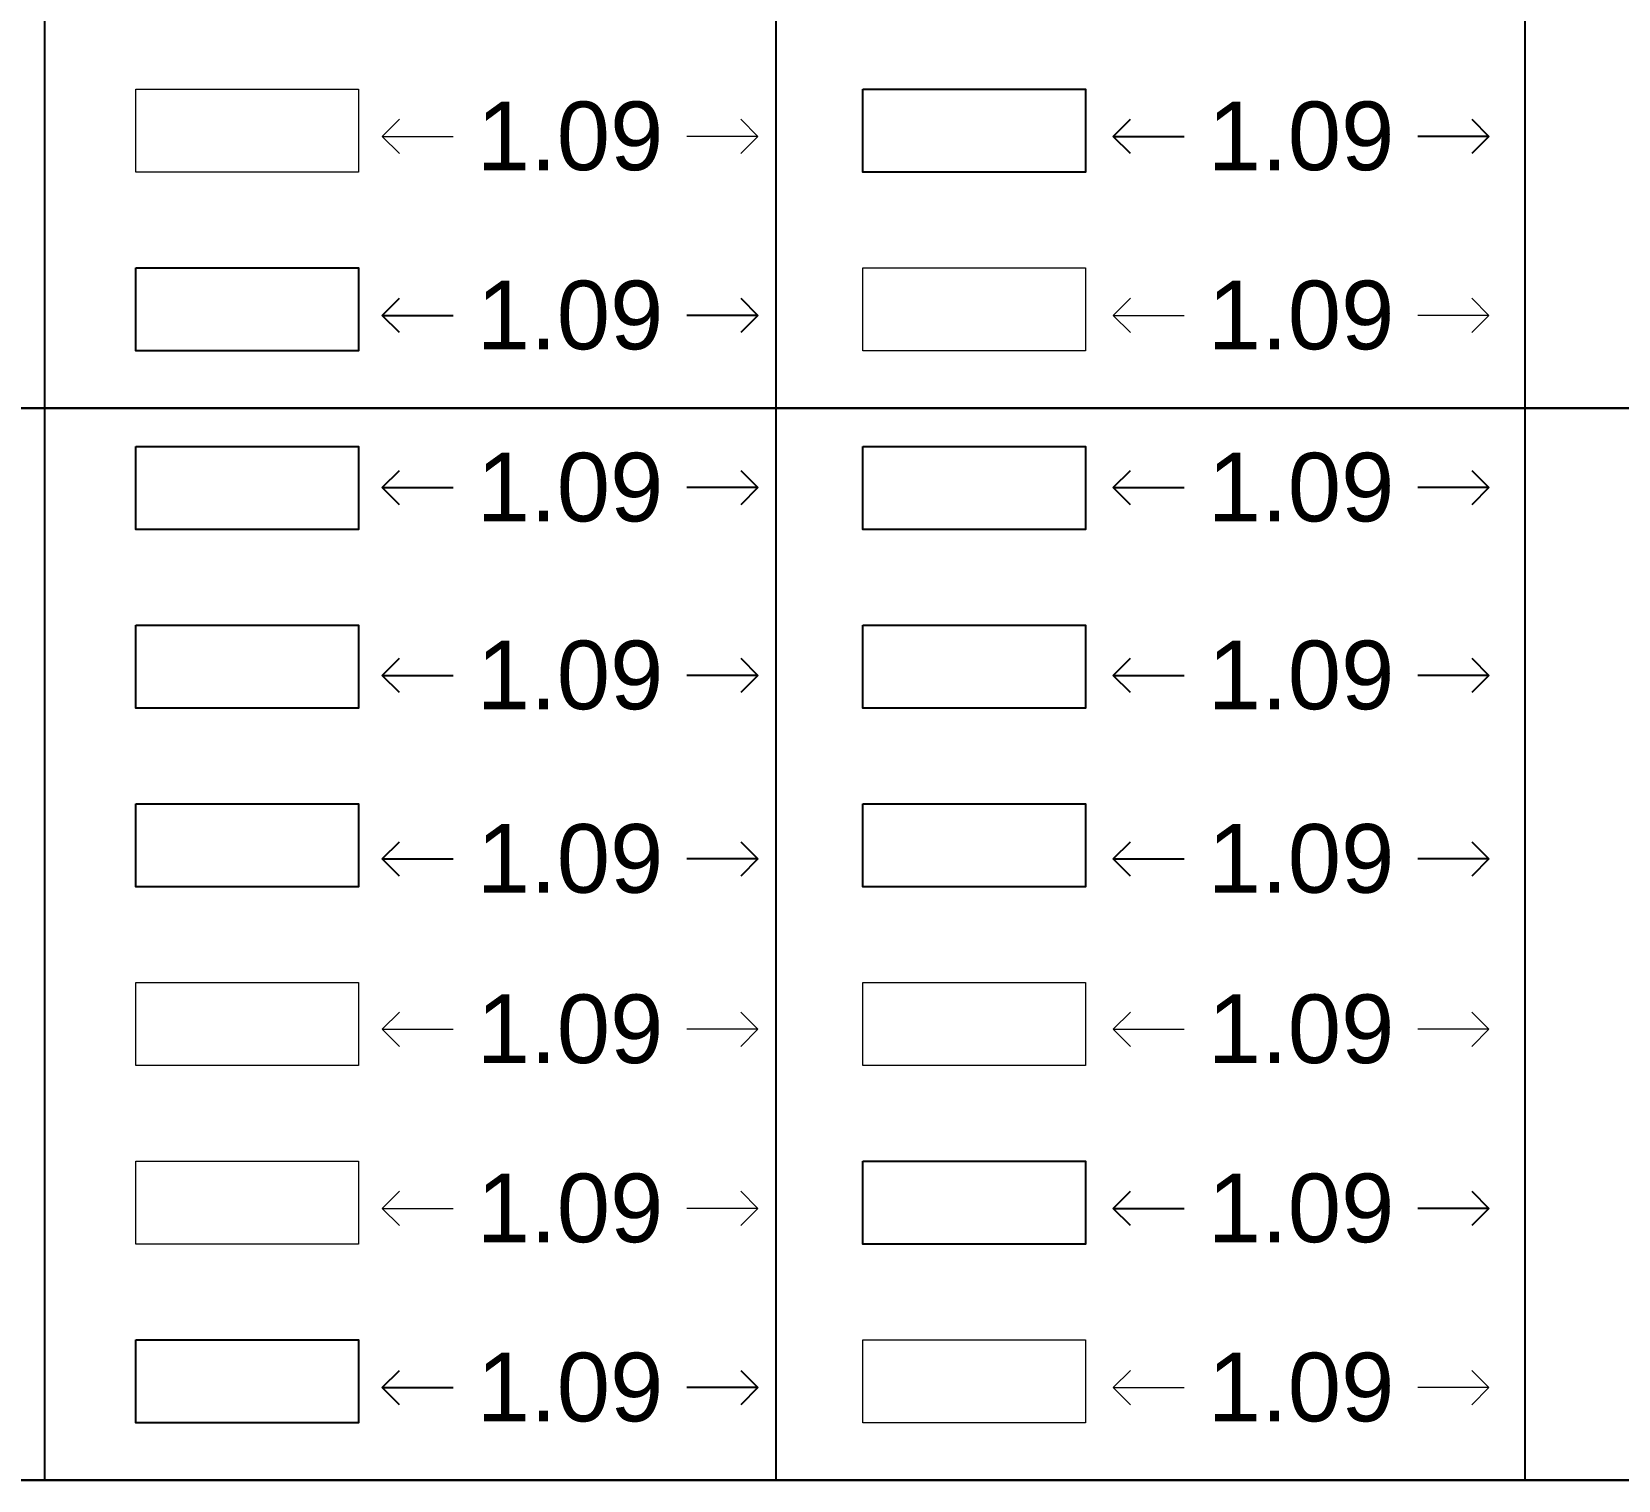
# Model space of a CAD drawing. Header units: millimetres. Extents: x -9481 to -9285, y 28728 to 28829.
# Drawn here: x -9451.477 to -9446.854, y 28757.198 to 28761.419 of the extents above; entities that cross this region are included whole.
import ezdxf

# ---------------------------------------------------------------- set-up
doc = ezdxf.new("R2010")
doc.units = ezdxf.units.MM
doc.header["$PDMODE"] = 34
doc.header["$PDSIZE"] = -15
for name, color, linetype, lineweight in [('BLK_1_FLR_3_REGULAR_ROOM', 7, 'Continuous', 0), ('BLK_1_FLR_3_REGULAR_ROOM_5', 7, 'Continuous', 0), ('BLK_1_FLR_4_REGULAR_ROOM_4', 7, 'Continuous', 0), ('BLK_1_FLR_4_REGULAR_ROOM_6', 7, 'Continuous', 0), ('PLAN', 7, 'Continuous', 40)]:
    doc.layers.add(name, color=color, linetype=linetype, lineweight=lineweight)
doc.layers.add('BLK_1_FLR_3_REGULAR_ROOM_1', color=7, linetype='Continuous')
for name, color, linetype, plot in [('BLK_1_FLR_3_REGULAR_ROOM_2', 7, 'Continuous', False), ('BLK_1_FLR_3_REGULAR_ROOM_3', 7, 'Continuous', False), ('BLK_1_FLR_3_REGULAR_ROOM_6', 7, 'Continuous', False), ('BLK_1_FLR_4_REGULAR_ROOM_1', 7, 'Continuous', False), ('BLK_1_FLR_4_REGULAR_ROOM_2', 7, 'Continuous', False), ('BLK_1_FLR_4_REGULAR_ROOM_3', 7, 'Continuous', False), ('BLK_1_FLR_4_REGULAR_ROOM_5', 7, 'Continuous', False)]:
    doc.layers.add(name, color=color, linetype=linetype, plot=plot)
doc.styles.add('Arial', font='arial.ttf', dxfattribs={"height": 0.2})
doc.styles.add('style2', font='arial.ttf', dxfattribs={"height": 0.3})
doc.dimstyles.new('INT DIM', dxfattribs={"dimtxt": 0.3, "dimasz": 0.1, "dimexe": 0.18, "dimexo": 0.0625, "dimgap": 0.09, "dimtad": 0, "dimzin": 0, "dimdsep": 46, "dimtxsty": 'style2', "dimblk": 'OPEN90', "dimcen": 0.09, "dimse1": 1, "dimse2": 1, "dimclrd": 250, "dimclrt": 256, "dimadec": 0, "dimazin": 0, "dimtfac": 1, "dimtofl": 0, "dimtmove": 0, "dimatfit": 3, "dimfxl": 0.18, "dimtolj": 1, "dimtzin": 0, "dimlwd": -1, "dimarcsym": 0})

# ---------------------------------------------------------------- blocks, each defined once
blk = doc.blocks.new('_Open90')
at = {"layer": 'PLAN', "color": 0, "lineweight": -2}
for p, q in [((-0.5, 0.5), (0, 0)), ((0, 0), (-1, 0)), ((0, 0), (-0.5, -0.5))]:
    blk.add_line(p, q, dxfattribs=at)
blk = doc.blocks.new('*D70')
at = {"layer": 'BLK_1_FLR_3_REGULAR_ROOM_5', "color": 250, "transparency": 16777216}
for p, q in [((-9450.3558, 28761.1145), (-9450.2489, 28761.1145)), ((-9449.4608, 28761.1145), (-9449.5678, 28761.1145))]:
    blk.add_line(p, q, dxfattribs=at)
at = {"layer": 'Defpoints', "color": 0, "transparency": 16777216}
for p in [(-9450.4558, 28761.2346), (-9449.3608, 28761.2346), (-9449.3608, 28761.1145)]:
    blk.add_point(p, dxfattribs=at)
at = {"layer": 'BLK_1_FLR_3_REGULAR_ROOM_5', "color": 250, "transparency": 16777216, "xscale": 0.1, "yscale": 0.1, "zscale": 0.1, "rotation": 180}
blk.add_blockref('_Open90', (-9450.4558, 28761.1145), dxfattribs=at)
at = {"layer": 'BLK_1_FLR_3_REGULAR_ROOM_5', "color": 250, "transparency": 16777216, "xscale": 0.1, "yscale": 0.1, "zscale": 0.1}
blk.add_blockref('_Open90', (-9449.3608, 28761.1145), dxfattribs=at)
at = {"layer": 'BLK_1_FLR_3_REGULAR_ROOM_5', "transparency": 16777216, "insert": (-9449.9083, 28761.1145), "char_height": 0.2, "attachment_point": 5, "style": 'Arial', "bg_fill": 3, "box_fill_scale": 1.1, "bg_fill_color": 256, "bg_fill_true_color": 13158600, "bg_fill_transparency": 0}
blk.add_mtext('\\A1;1.09', dxfattribs=at)
blk = doc.blocks.new('*D71')
at = {"layer": 'BLK_1_FLR_4_REGULAR_ROOM_5', "color": 250, "transparency": 16777216}
for p, q in [((-9448.2254, 28761.1145), (-9448.1184, 28761.1145)), ((-9447.3304, 28761.1145), (-9447.4373, 28761.1145))]:
    blk.add_line(p, q, dxfattribs=at)
at = {"layer": 'Defpoints', "color": 0, "transparency": 16777216}
for p in [(-9448.3254, 28761.2346), (-9447.2304, 28761.2346), (-9447.2304, 28761.1145)]:
    blk.add_point(p, dxfattribs=at)
at = {"layer": 'BLK_1_FLR_4_REGULAR_ROOM_5', "color": 250, "transparency": 16777216, "xscale": 0.1, "yscale": 0.1, "zscale": 0.1, "rotation": 180}
blk.add_blockref('_Open90', (-9448.3254, 28761.1145), dxfattribs=at)
at = {"layer": 'BLK_1_FLR_4_REGULAR_ROOM_5', "color": 250, "transparency": 16777216, "xscale": 0.1, "yscale": 0.1, "zscale": 0.1}
blk.add_blockref('_Open90', (-9447.2304, 28761.1145), dxfattribs=at)
at = {"layer": 'BLK_1_FLR_4_REGULAR_ROOM_5', "transparency": 16777216, "insert": (-9447.7779, 28761.1145), "char_height": 0.2, "attachment_point": 5, "style": 'Arial', "bg_fill": 3, "box_fill_scale": 1.1, "bg_fill_color": 256, "bg_fill_true_color": 13158600, "bg_fill_transparency": 0}
blk.add_mtext('\\A1;1.09', dxfattribs=at)
blk = doc.blocks.new('*D75')
at = {"layer": 'BLK_1_FLR_3_REGULAR_ROOM_6', "color": 250, "transparency": 16777216}
for p, q in [((-9450.3558, 28760.5926), (-9450.2489, 28760.5926)), ((-9449.4608, 28760.5926), (-9449.5678, 28760.5926))]:
    blk.add_line(p, q, dxfattribs=at)
at = {"layer": 'Defpoints', "color": 0, "transparency": 16777216}
for p in [(-9450.4558, 28760.7127), (-9449.3608, 28760.7127), (-9449.3608, 28760.5926)]:
    blk.add_point(p, dxfattribs=at)
at = {"layer": 'BLK_1_FLR_3_REGULAR_ROOM_6', "color": 250, "transparency": 16777216, "xscale": 0.1, "yscale": 0.1, "zscale": 0.1, "rotation": 180}
blk.add_blockref('_Open90', (-9450.4558, 28760.5926), dxfattribs=at)
at = {"layer": 'BLK_1_FLR_3_REGULAR_ROOM_6', "color": 250, "transparency": 16777216, "xscale": 0.1, "yscale": 0.1, "zscale": 0.1}
blk.add_blockref('_Open90', (-9449.3608, 28760.5926), dxfattribs=at)
at = {"layer": 'BLK_1_FLR_3_REGULAR_ROOM_6', "transparency": 16777216, "insert": (-9449.9083, 28760.5926), "char_height": 0.2, "attachment_point": 5, "style": 'Arial', "bg_fill": 3, "box_fill_scale": 1.1, "bg_fill_color": 256, "bg_fill_true_color": 13158600, "bg_fill_transparency": 0}
blk.add_mtext('\\A1;1.09', dxfattribs=at)
blk = doc.blocks.new('*D76')
at = {"layer": 'BLK_1_FLR_4_REGULAR_ROOM_6', "color": 250, "transparency": 16777216}
for p, q in [((-9448.2254, 28760.5926), (-9448.1184, 28760.5926)), ((-9447.3304, 28760.5926), (-9447.4373, 28760.5926))]:
    blk.add_line(p, q, dxfattribs=at)
at = {"layer": 'Defpoints', "color": 0, "transparency": 16777216}
for p in [(-9448.3254, 28760.7127), (-9447.2304, 28760.7127), (-9447.2304, 28760.5926)]:
    blk.add_point(p, dxfattribs=at)
at = {"layer": 'BLK_1_FLR_4_REGULAR_ROOM_6', "color": 250, "transparency": 16777216, "xscale": 0.1, "yscale": 0.1, "zscale": 0.1, "rotation": 180}
blk.add_blockref('_Open90', (-9448.3254, 28760.5926), dxfattribs=at)
at = {"layer": 'BLK_1_FLR_4_REGULAR_ROOM_6', "color": 250, "transparency": 16777216, "xscale": 0.1, "yscale": 0.1, "zscale": 0.1}
blk.add_blockref('_Open90', (-9447.2304, 28760.5926), dxfattribs=at)
at = {"layer": 'BLK_1_FLR_4_REGULAR_ROOM_6', "transparency": 16777216, "insert": (-9447.7779, 28760.5926), "char_height": 0.2, "attachment_point": 5, "style": 'Arial', "bg_fill": 3, "box_fill_scale": 1.1, "bg_fill_color": 256, "bg_fill_true_color": 13158600, "bg_fill_transparency": 0}
blk.add_mtext('\\A1;1.09', dxfattribs=at)
blk = doc.blocks.new('*D80')
at = {"layer": 'BLK_1_FLR_3_REGULAR_ROOM_1', "color": 250, "transparency": 16777216}
for p, q in [((-9450.3558, 28760.0911), (-9450.2489, 28760.0911)), ((-9449.4608, 28760.0911), (-9449.5678, 28760.0911))]:
    blk.add_line(p, q, dxfattribs=at)
at = {"layer": 'Defpoints', "color": 0, "transparency": 16777216}
for p in [(-9450.4558, 28760.2112), (-9449.3608, 28760.2112), (-9449.3608, 28760.0911)]:
    blk.add_point(p, dxfattribs=at)
at = {"layer": 'BLK_1_FLR_3_REGULAR_ROOM_1', "color": 250, "transparency": 16777216, "xscale": 0.1, "yscale": 0.1, "zscale": 0.1, "rotation": 180}
blk.add_blockref('_Open90', (-9450.4558, 28760.0911), dxfattribs=at)
at = {"layer": 'BLK_1_FLR_3_REGULAR_ROOM_1', "color": 250, "transparency": 16777216, "xscale": 0.1, "yscale": 0.1, "zscale": 0.1}
blk.add_blockref('_Open90', (-9449.3608, 28760.0911), dxfattribs=at)
at = {"layer": 'BLK_1_FLR_3_REGULAR_ROOM_1', "transparency": 16777216, "insert": (-9449.9083, 28760.0911), "char_height": 0.2, "attachment_point": 5, "style": 'Arial', "bg_fill": 3, "box_fill_scale": 1.1, "bg_fill_color": 256, "bg_fill_true_color": 13158600, "bg_fill_transparency": 0}
blk.add_mtext('\\A1;1.09', dxfattribs=at)
blk = doc.blocks.new('*D81')
at = {"layer": 'BLK_1_FLR_4_REGULAR_ROOM_1', "color": 250, "transparency": 16777216}
for p, q in [((-9448.2254, 28760.0911), (-9448.1184, 28760.0911)), ((-9447.3304, 28760.0911), (-9447.4373, 28760.0911))]:
    blk.add_line(p, q, dxfattribs=at)
at = {"layer": 'Defpoints', "color": 0, "transparency": 16777216}
for p in [(-9448.3254, 28760.2112), (-9447.2304, 28760.2112), (-9447.2304, 28760.0911)]:
    blk.add_point(p, dxfattribs=at)
at = {"layer": 'BLK_1_FLR_4_REGULAR_ROOM_1', "color": 250, "transparency": 16777216, "xscale": 0.1, "yscale": 0.1, "zscale": 0.1, "rotation": 180}
blk.add_blockref('_Open90', (-9448.3254, 28760.0911), dxfattribs=at)
at = {"layer": 'BLK_1_FLR_4_REGULAR_ROOM_1', "color": 250, "transparency": 16777216, "xscale": 0.1, "yscale": 0.1, "zscale": 0.1}
blk.add_blockref('_Open90', (-9447.2304, 28760.0911), dxfattribs=at)
at = {"layer": 'BLK_1_FLR_4_REGULAR_ROOM_1', "transparency": 16777216, "insert": (-9447.7779, 28760.0911), "char_height": 0.2, "attachment_point": 5, "style": 'Arial', "bg_fill": 3, "box_fill_scale": 1.1, "bg_fill_color": 256, "bg_fill_true_color": 13158600, "bg_fill_transparency": 0}
blk.add_mtext('\\A1;1.09', dxfattribs=at)
blk = doc.blocks.new('*D85')
at = {"layer": 'BLK_1_FLR_3_REGULAR_ROOM_2', "color": 250, "transparency": 16777216}
for p, q in [((-9450.3558, 28759.5437), (-9450.2489, 28759.5437)), ((-9449.4608, 28759.5437), (-9449.5678, 28759.5437))]:
    blk.add_line(p, q, dxfattribs=at)
at = {"layer": 'Defpoints', "color": 0, "transparency": 16777216}
for p in [(-9450.4558, 28759.6638), (-9449.3608, 28759.6638), (-9449.3608, 28759.5437)]:
    blk.add_point(p, dxfattribs=at)
at = {"layer": 'BLK_1_FLR_3_REGULAR_ROOM_2', "color": 250, "transparency": 16777216, "xscale": 0.1, "yscale": 0.1, "zscale": 0.1, "rotation": 180}
blk.add_blockref('_Open90', (-9450.4558, 28759.5437), dxfattribs=at)
at = {"layer": 'BLK_1_FLR_3_REGULAR_ROOM_2', "color": 250, "transparency": 16777216, "xscale": 0.1, "yscale": 0.1, "zscale": 0.1}
blk.add_blockref('_Open90', (-9449.3608, 28759.5437), dxfattribs=at)
at = {"layer": 'BLK_1_FLR_3_REGULAR_ROOM_2', "transparency": 16777216, "insert": (-9449.9083, 28759.5437), "char_height": 0.2, "attachment_point": 5, "style": 'Arial', "bg_fill": 3, "box_fill_scale": 1.1, "bg_fill_color": 256, "bg_fill_true_color": 13158600, "bg_fill_transparency": 0}
blk.add_mtext('\\A1;1.09', dxfattribs=at)
blk = doc.blocks.new('*D86')
at = {"layer": 'BLK_1_FLR_4_REGULAR_ROOM_2', "color": 250, "transparency": 16777216}
for p, q in [((-9448.2254, 28759.5437), (-9448.1184, 28759.5437)), ((-9447.3304, 28759.5437), (-9447.4373, 28759.5437))]:
    blk.add_line(p, q, dxfattribs=at)
at = {"layer": 'Defpoints', "color": 0, "transparency": 16777216}
for p in [(-9448.3254, 28759.6638), (-9447.2304, 28759.6638), (-9447.2304, 28759.5437)]:
    blk.add_point(p, dxfattribs=at)
at = {"layer": 'BLK_1_FLR_4_REGULAR_ROOM_2', "color": 250, "transparency": 16777216, "xscale": 0.1, "yscale": 0.1, "zscale": 0.1, "rotation": 180}
blk.add_blockref('_Open90', (-9448.3254, 28759.5437), dxfattribs=at)
at = {"layer": 'BLK_1_FLR_4_REGULAR_ROOM_2', "color": 250, "transparency": 16777216, "xscale": 0.1, "yscale": 0.1, "zscale": 0.1}
blk.add_blockref('_Open90', (-9447.2304, 28759.5437), dxfattribs=at)
at = {"layer": 'BLK_1_FLR_4_REGULAR_ROOM_2', "transparency": 16777216, "insert": (-9447.7779, 28759.5437), "char_height": 0.2, "attachment_point": 5, "style": 'Arial', "bg_fill": 3, "box_fill_scale": 1.1, "bg_fill_color": 256, "bg_fill_true_color": 13158600, "bg_fill_transparency": 0}
blk.add_mtext('\\A1;1.09', dxfattribs=at)
blk = doc.blocks.new('*D90')
at = {"layer": 'BLK_1_FLR_3_REGULAR_ROOM_3', "color": 250, "transparency": 16777216}
for p, q in [((-9450.3558, 28759.0091), (-9450.2489, 28759.0091)), ((-9449.4608, 28759.0091), (-9449.5678, 28759.0091))]:
    blk.add_line(p, q, dxfattribs=at)
at = {"layer": 'Defpoints', "color": 0, "transparency": 16777216}
for p in [(-9450.4558, 28759.1291), (-9449.3608, 28759.1291), (-9449.3608, 28759.0091)]:
    blk.add_point(p, dxfattribs=at)
at = {"layer": 'BLK_1_FLR_3_REGULAR_ROOM_3', "color": 250, "transparency": 16777216, "xscale": 0.1, "yscale": 0.1, "zscale": 0.1, "rotation": 180}
blk.add_blockref('_Open90', (-9450.4558, 28759.0091), dxfattribs=at)
at = {"layer": 'BLK_1_FLR_3_REGULAR_ROOM_3', "color": 250, "transparency": 16777216, "xscale": 0.1, "yscale": 0.1, "zscale": 0.1}
blk.add_blockref('_Open90', (-9449.3608, 28759.0091), dxfattribs=at)
at = {"layer": 'BLK_1_FLR_3_REGULAR_ROOM_3', "transparency": 16777216, "insert": (-9449.9083, 28759.0091), "char_height": 0.2, "attachment_point": 5, "style": 'Arial', "bg_fill": 3, "box_fill_scale": 1.1, "bg_fill_color": 256, "bg_fill_true_color": 13158600, "bg_fill_transparency": 0}
blk.add_mtext('\\A1;1.09', dxfattribs=at)
blk = doc.blocks.new('*D91')
at = {"layer": 'BLK_1_FLR_4_REGULAR_ROOM_3', "color": 250, "transparency": 16777216}
for p, q in [((-9448.2254, 28759.0091), (-9448.1184, 28759.0091)), ((-9447.3304, 28759.0091), (-9447.4373, 28759.0091))]:
    blk.add_line(p, q, dxfattribs=at)
at = {"layer": 'Defpoints', "color": 0, "transparency": 16777216}
for p in [(-9448.3254, 28759.1291), (-9447.2304, 28759.1291), (-9447.2304, 28759.0091)]:
    blk.add_point(p, dxfattribs=at)
at = {"layer": 'BLK_1_FLR_4_REGULAR_ROOM_3', "color": 250, "transparency": 16777216, "xscale": 0.1, "yscale": 0.1, "zscale": 0.1, "rotation": 180}
blk.add_blockref('_Open90', (-9448.3254, 28759.0091), dxfattribs=at)
at = {"layer": 'BLK_1_FLR_4_REGULAR_ROOM_3', "color": 250, "transparency": 16777216, "xscale": 0.1, "yscale": 0.1, "zscale": 0.1}
blk.add_blockref('_Open90', (-9447.2304, 28759.0091), dxfattribs=at)
at = {"layer": 'BLK_1_FLR_4_REGULAR_ROOM_3', "transparency": 16777216, "insert": (-9447.7779, 28759.0091), "char_height": 0.2, "attachment_point": 5, "style": 'Arial', "bg_fill": 3, "box_fill_scale": 1.1, "bg_fill_color": 256, "bg_fill_true_color": 13158600, "bg_fill_transparency": 0}
blk.add_mtext('\\A1;1.09', dxfattribs=at)
blk = doc.blocks.new('*D95')
at = {"layer": 'BLK_1_FLR_3_REGULAR_ROOM', "color": 250, "transparency": 16777216}
for p, q in [((-9450.3558, 28758.5126), (-9450.2489, 28758.5126)), ((-9449.4608, 28758.5126), (-9449.5678, 28758.5126))]:
    blk.add_line(p, q, dxfattribs=at)
at = {"layer": 'Defpoints', "color": 0, "transparency": 16777216}
for p in [(-9450.4558, 28758.6327), (-9449.3608, 28758.6327), (-9449.3608, 28758.5126)]:
    blk.add_point(p, dxfattribs=at)
at = {"layer": 'BLK_1_FLR_3_REGULAR_ROOM', "color": 250, "transparency": 16777216, "xscale": 0.1, "yscale": 0.1, "zscale": 0.1, "rotation": 180}
blk.add_blockref('_Open90', (-9450.4558, 28758.5126), dxfattribs=at)
at = {"layer": 'BLK_1_FLR_3_REGULAR_ROOM', "color": 250, "transparency": 16777216, "xscale": 0.1, "yscale": 0.1, "zscale": 0.1}
blk.add_blockref('_Open90', (-9449.3608, 28758.5126), dxfattribs=at)
at = {"layer": 'BLK_1_FLR_3_REGULAR_ROOM', "transparency": 16777216, "insert": (-9449.9083, 28758.5126), "char_height": 0.2, "attachment_point": 5, "style": 'Arial', "bg_fill": 3, "box_fill_scale": 1.1, "bg_fill_color": 256, "bg_fill_true_color": 13158600, "bg_fill_transparency": 0}
blk.add_mtext('\\A1;1.09', dxfattribs=at)
blk = doc.blocks.new('*D96')
at = {"layer": 'BLK_1_FLR_4_REGULAR_ROOM_4', "color": 250, "transparency": 16777216}
for p, q in [((-9448.2254, 28758.5126), (-9448.1184, 28758.5126)), ((-9447.3304, 28758.5126), (-9447.4373, 28758.5126))]:
    blk.add_line(p, q, dxfattribs=at)
at = {"layer": 'Defpoints', "color": 0, "transparency": 16777216}
for p in [(-9448.3254, 28758.6327), (-9447.2304, 28758.6327), (-9447.2304, 28758.5126)]:
    blk.add_point(p, dxfattribs=at)
at = {"layer": 'BLK_1_FLR_4_REGULAR_ROOM_4', "color": 250, "transparency": 16777216, "xscale": 0.1, "yscale": 0.1, "zscale": 0.1, "rotation": 180}
blk.add_blockref('_Open90', (-9448.3254, 28758.5126), dxfattribs=at)
at = {"layer": 'BLK_1_FLR_4_REGULAR_ROOM_4', "color": 250, "transparency": 16777216, "xscale": 0.1, "yscale": 0.1, "zscale": 0.1}
blk.add_blockref('_Open90', (-9447.2304, 28758.5126), dxfattribs=at)
at = {"layer": 'BLK_1_FLR_4_REGULAR_ROOM_4', "transparency": 16777216, "insert": (-9447.7779, 28758.5126), "char_height": 0.2, "attachment_point": 5, "style": 'Arial', "bg_fill": 3, "box_fill_scale": 1.1, "bg_fill_color": 256, "bg_fill_true_color": 13158600, "bg_fill_transparency": 0}
blk.add_mtext('\\A1;1.09', dxfattribs=at)
blk = doc.blocks.new('*D100')
at = {"layer": 'BLK_1_FLR_3_REGULAR_ROOM_5', "color": 250, "transparency": 16777216}
for p, q in [((-9450.3558, 28757.9906), (-9450.2489, 28757.9906)), ((-9449.4608, 28757.9906), (-9449.5678, 28757.9906))]:
    blk.add_line(p, q, dxfattribs=at)
at = {"layer": 'Defpoints', "color": 0, "transparency": 16777216}
for p in [(-9450.4558, 28758.1107), (-9449.3608, 28758.1107), (-9449.3608, 28757.9906)]:
    blk.add_point(p, dxfattribs=at)
at = {"layer": 'BLK_1_FLR_3_REGULAR_ROOM_5', "color": 250, "transparency": 16777216, "xscale": 0.1, "yscale": 0.1, "zscale": 0.1, "rotation": 180}
blk.add_blockref('_Open90', (-9450.4558, 28757.9906), dxfattribs=at)
at = {"layer": 'BLK_1_FLR_3_REGULAR_ROOM_5', "color": 250, "transparency": 16777216, "xscale": 0.1, "yscale": 0.1, "zscale": 0.1}
blk.add_blockref('_Open90', (-9449.3608, 28757.9906), dxfattribs=at)
at = {"layer": 'BLK_1_FLR_3_REGULAR_ROOM_5', "transparency": 16777216, "insert": (-9449.9083, 28757.9906), "char_height": 0.2, "attachment_point": 5, "style": 'Arial', "bg_fill": 3, "box_fill_scale": 1.1, "bg_fill_color": 256, "bg_fill_true_color": 13158600, "bg_fill_transparency": 0}
blk.add_mtext('\\A1;1.09', dxfattribs=at)
blk = doc.blocks.new('*D101')
at = {"layer": 'BLK_1_FLR_4_REGULAR_ROOM_5', "color": 250, "transparency": 16777216}
for p, q in [((-9448.2254, 28757.9906), (-9448.1184, 28757.9906)), ((-9447.3304, 28757.9906), (-9447.4373, 28757.9906))]:
    blk.add_line(p, q, dxfattribs=at)
at = {"layer": 'Defpoints', "color": 0, "transparency": 16777216}
for p in [(-9448.3254, 28758.1107), (-9447.2304, 28758.1107), (-9447.2304, 28757.9906)]:
    blk.add_point(p, dxfattribs=at)
at = {"layer": 'BLK_1_FLR_4_REGULAR_ROOM_5', "color": 250, "transparency": 16777216, "xscale": 0.1, "yscale": 0.1, "zscale": 0.1, "rotation": 180}
blk.add_blockref('_Open90', (-9448.3254, 28757.9906), dxfattribs=at)
at = {"layer": 'BLK_1_FLR_4_REGULAR_ROOM_5', "color": 250, "transparency": 16777216, "xscale": 0.1, "yscale": 0.1, "zscale": 0.1}
blk.add_blockref('_Open90', (-9447.2304, 28757.9906), dxfattribs=at)
at = {"layer": 'BLK_1_FLR_4_REGULAR_ROOM_5', "transparency": 16777216, "insert": (-9447.7779, 28757.9906), "char_height": 0.2, "attachment_point": 5, "style": 'Arial', "bg_fill": 3, "box_fill_scale": 1.1, "bg_fill_color": 256, "bg_fill_true_color": 13158600, "bg_fill_transparency": 0}
blk.add_mtext('\\A1;1.09', dxfattribs=at)
blk = doc.blocks.new('*D105')
at = {"layer": 'BLK_1_FLR_3_REGULAR_ROOM_6', "color": 250, "transparency": 16777216}
for p, q in [((-9450.3558, 28757.4687), (-9450.2489, 28757.4687)), ((-9449.4608, 28757.4687), (-9449.5678, 28757.4687))]:
    blk.add_line(p, q, dxfattribs=at)
at = {"layer": 'Defpoints', "color": 0, "transparency": 16777216}
for p in [(-9450.4558, 28757.5888), (-9449.3608, 28757.5888), (-9449.3608, 28757.4687)]:
    blk.add_point(p, dxfattribs=at)
at = {"layer": 'BLK_1_FLR_3_REGULAR_ROOM_6', "color": 250, "transparency": 16777216, "xscale": 0.1, "yscale": 0.1, "zscale": 0.1, "rotation": 180}
blk.add_blockref('_Open90', (-9450.4558, 28757.4687), dxfattribs=at)
at = {"layer": 'BLK_1_FLR_3_REGULAR_ROOM_6', "color": 250, "transparency": 16777216, "xscale": 0.1, "yscale": 0.1, "zscale": 0.1}
blk.add_blockref('_Open90', (-9449.3608, 28757.4687), dxfattribs=at)
at = {"layer": 'BLK_1_FLR_3_REGULAR_ROOM_6', "transparency": 16777216, "insert": (-9449.9083, 28757.4687), "char_height": 0.2, "attachment_point": 5, "style": 'Arial', "bg_fill": 3, "box_fill_scale": 1.1, "bg_fill_color": 256, "bg_fill_true_color": 13158600, "bg_fill_transparency": 0}
blk.add_mtext('\\A1;1.09', dxfattribs=at)
blk = doc.blocks.new('*D106')
at = {"layer": 'BLK_1_FLR_4_REGULAR_ROOM_6', "color": 250, "transparency": 16777216}
for p, q in [((-9448.2254, 28757.4687), (-9448.1184, 28757.4687)), ((-9447.3304, 28757.4687), (-9447.4373, 28757.4687))]:
    blk.add_line(p, q, dxfattribs=at)
at = {"layer": 'Defpoints', "color": 0, "transparency": 16777216}
for p in [(-9448.3254, 28757.5888), (-9447.2304, 28757.5888), (-9447.2304, 28757.4687)]:
    blk.add_point(p, dxfattribs=at)
at = {"layer": 'BLK_1_FLR_4_REGULAR_ROOM_6', "color": 250, "transparency": 16777216, "xscale": 0.1, "yscale": 0.1, "zscale": 0.1, "rotation": 180}
blk.add_blockref('_Open90', (-9448.3254, 28757.4687), dxfattribs=at)
at = {"layer": 'BLK_1_FLR_4_REGULAR_ROOM_6', "color": 250, "transparency": 16777216, "xscale": 0.1, "yscale": 0.1, "zscale": 0.1}
blk.add_blockref('_Open90', (-9447.2304, 28757.4687), dxfattribs=at)
at = {"layer": 'BLK_1_FLR_4_REGULAR_ROOM_6', "transparency": 16777216, "insert": (-9447.7779, 28757.4687), "char_height": 0.2, "attachment_point": 5, "style": 'Arial', "bg_fill": 3, "box_fill_scale": 1.1, "bg_fill_color": 256, "bg_fill_true_color": 13158600, "bg_fill_transparency": 0}
blk.add_mtext('\\A1;1.09', dxfattribs=at)

msp = doc.modelspace()

# ---------------------------------------------------------------- linework, layer by layer
for p, q in [((-9449.3086, 28763.4462), (-9449.3086, 28760.3223)), ((-9447.1263, 28763.4462), (-9447.1263, 28760.3223)), ((-9451.4401, 28762.9256), (-9451.4401, 28760.3223)), ((-9451.4401, 28760.3223), (-9451.4401, 28759.8017)), ((-9449.3086, 28760.3223), (-9449.3086, 28759.8017)), ((-9449.3086, 28760.3223), (-9449.3086, 28757.1984)), ((-9447.1263, 28760.3223), (-9447.1263, 28759.8017)), ((-9447.1263, 28760.3223), (-9447.1263, 28757.1984)), ((-9451.4401, 28759.8017), (-9451.4401, 28757.1984))]:
    msp.add_line(p, q)
for points in [[(-9442.23, 28762.9256), (-9442.23, 28760.3223), (-9461.7318, 28760.3223)], [(-9461.7318, 28760.3223), (-9442.23, 28760.3223), (-9442.23, 28759.8017)], [(-9442.23, 28759.8017), (-9442.23, 28757.1984), (-9461.7318, 28757.1984)], [(-9461.7318, 28757.1984), (-9442.23, 28757.1984), (-9442.23, 28756.6778), (-9461.7318, 28756.6778)]]:
    msp.add_lwpolyline(points)
at = {"layer": 'BLK_1_FLR_3_REGULAR_ROOM', "color": 2}
msp.add_lwpolyline([(-9451.1743, 28758.6493), (-9450.5251, 28758.6493), (-9450.5251, 28758.4071), (-9451.1743, 28758.4071)], close=True, dxfattribs=at)
at = {"layer": 'BLK_1_FLR_3_REGULAR_ROOM_1', "color": 2}
msp.add_lwpolyline([(-9451.1743, 28760.2112), (-9450.5251, 28760.2112), (-9450.5251, 28759.9691), (-9451.1743, 28759.9691)], close=True, dxfattribs=at)
at = {"layer": 'BLK_1_FLR_3_REGULAR_ROOM_2', "color": 2}
msp.add_lwpolyline([(-9451.1743, 28759.6906), (-9450.5251, 28759.6906), (-9450.5251, 28759.4484), (-9451.1743, 28759.4484)], close=True, dxfattribs=at)
at = {"layer": 'BLK_1_FLR_3_REGULAR_ROOM_3', "color": 2}
msp.add_lwpolyline([(-9451.1743, 28759.1699), (-9450.5251, 28759.1699), (-9450.5251, 28758.9278), (-9451.1743, 28758.9278)], close=True, dxfattribs=at)
at = {"layer": 'BLK_1_FLR_3_REGULAR_ROOM_5', "color": 1}
msp.add_lwpolyline([(-9451.1743, 28761.2525), (-9450.5251, 28761.2525), (-9450.5251, 28761.0103), (-9451.1743, 28761.0103)], close=True, dxfattribs=at)
at = {"layer": 'BLK_1_FLR_3_REGULAR_ROOM_5', "color": 2}
msp.add_lwpolyline([(-9451.1743, 28758.1286), (-9450.5251, 28758.1286), (-9450.5251, 28757.8865), (-9451.1743, 28757.8865)], close=True, dxfattribs=at)
at = {"layer": 'BLK_1_FLR_3_REGULAR_ROOM_6', "color": 1}
msp.add_lwpolyline([(-9451.1743, 28760.7318), (-9450.5251, 28760.7318), (-9450.5251, 28760.4897), (-9451.1743, 28760.4897)], close=True, dxfattribs=at)
at = {"layer": 'BLK_1_FLR_3_REGULAR_ROOM_6', "color": 2}
msp.add_lwpolyline([(-9451.1743, 28757.608), (-9450.5251, 28757.608), (-9450.5251, 28757.3658), (-9451.1743, 28757.3658)], close=True, dxfattribs=at)
at = {"layer": 'BLK_1_FLR_4_REGULAR_ROOM_1', "color": 2}
msp.add_lwpolyline([(-9449.0552, 28760.2112), (-9448.406, 28760.2112), (-9448.406, 28759.9691), (-9449.0552, 28759.9691)], close=True, dxfattribs=at)
at = {"layer": 'BLK_1_FLR_4_REGULAR_ROOM_2', "color": 2}
msp.add_lwpolyline([(-9449.0552, 28759.6906), (-9448.406, 28759.6906), (-9448.406, 28759.4484), (-9449.0552, 28759.4484)], close=True, dxfattribs=at)
at = {"layer": 'BLK_1_FLR_4_REGULAR_ROOM_3', "color": 2}
msp.add_lwpolyline([(-9449.0552, 28759.1699), (-9448.406, 28759.1699), (-9448.406, 28758.9278), (-9449.0552, 28758.9278)], close=True, dxfattribs=at)
at = {"layer": 'BLK_1_FLR_4_REGULAR_ROOM_4', "color": 2}
msp.add_lwpolyline([(-9449.0552, 28758.6493), (-9448.406, 28758.6493), (-9448.406, 28758.4071), (-9449.0552, 28758.4071)], close=True, dxfattribs=at)
at = {"layer": 'BLK_1_FLR_4_REGULAR_ROOM_5', "color": 1}
msp.add_lwpolyline([(-9449.0552, 28761.2525), (-9448.406, 28761.2525), (-9448.406, 28761.0103), (-9449.0552, 28761.0103)], close=True, dxfattribs=at)
at = {"layer": 'BLK_1_FLR_4_REGULAR_ROOM_5', "color": 2}
msp.add_lwpolyline([(-9449.0552, 28758.1286), (-9448.406, 28758.1286), (-9448.406, 28757.8865), (-9449.0552, 28757.8865)], close=True, dxfattribs=at)
at = {"layer": 'BLK_1_FLR_4_REGULAR_ROOM_6', "color": 1}
msp.add_lwpolyline([(-9449.0552, 28760.7318), (-9448.406, 28760.7318), (-9448.406, 28760.4897), (-9449.0552, 28760.4897)], close=True, dxfattribs=at)
at = {"layer": 'BLK_1_FLR_4_REGULAR_ROOM_6', "color": 2}
msp.add_lwpolyline([(-9449.0552, 28757.608), (-9448.406, 28757.608), (-9448.406, 28757.3658), (-9449.0552, 28757.3658)], close=True, dxfattribs=at)

# ---------------------------------------------------------------- next in the draw order: dimensions: what is measured, and where the dimension line sits
at = {"layer": 'BLK_1_FLR_3_REGULAR_ROOM', "color": 2}
dim = msp.add_linear_dim(base=(-9449.36082, 28758.51258), p1=(-9450.4558, 28758.63266), p2=(-9449.36082, 28758.63266), dimstyle='INT DIM', override={"dimtxt": 0.2, "dimtxsty": 'Arial', "dimfxl": 0.125, "dimtfill": 1, "dimtfillclr": 7, "dimarcsym": 1}, dxfattribs=at)
dim.commit()
dim.dimension.update_dxf_attribs({"geometry": '*D95', "text_midpoint": (-9449.90831, 28758.51258)})
at = {"layer": 'BLK_1_FLR_3_REGULAR_ROOM_1', "color": 2}
dim = msp.add_linear_dim(base=(-9449.36082, 28760.09113), p1=(-9450.4558, 28760.2112), p2=(-9449.36082, 28760.2112), dimstyle='INT DIM', override={"dimtxt": 0.2, "dimtxsty": 'Arial', "dimfxl": 0.125, "dimtfill": 1, "dimtfillclr": 7, "dimarcsym": 1}, dxfattribs=at)
dim.commit()
dim.dimension.update_dxf_attribs({"geometry": '*D80', "text_midpoint": (-9449.90831, 28760.09113)})
at = {"layer": 'BLK_1_FLR_3_REGULAR_ROOM_2', "color": 2}
dim = msp.add_linear_dim(base=(-9449.36082, 28759.54371), p1=(-9450.4558, 28759.66379), p2=(-9449.36082, 28759.66379), dimstyle='INT DIM', override={"dimtxt": 0.2, "dimtxsty": 'Arial', "dimfxl": 0.125, "dimtfill": 1, "dimtfillclr": 7, "dimarcsym": 1}, dxfattribs=at)
dim.commit()
dim.dimension.update_dxf_attribs({"geometry": '*D85', "text_midpoint": (-9449.90831, 28759.54371)})
at = {"layer": 'BLK_1_FLR_3_REGULAR_ROOM_3', "color": 2}
dim = msp.add_linear_dim(base=(-9449.36082, 28759.00906), p1=(-9450.4558, 28759.12914), p2=(-9449.36082, 28759.12914), dimstyle='INT DIM', override={"dimtxt": 0.2, "dimtxsty": 'Arial', "dimfxl": 0.125, "dimtfill": 1, "dimtfillclr": 7, "dimarcsym": 1}, dxfattribs=at)
dim.commit()
dim.dimension.update_dxf_attribs({"geometry": '*D90', "text_midpoint": (-9449.90831, 28759.00906)})
at = {"layer": 'BLK_1_FLR_3_REGULAR_ROOM_5', "color": 1}
dim = msp.add_linear_dim(base=(-9449.36082, 28761.11452), p1=(-9450.4558, 28761.23459), p2=(-9449.36082, 28761.23459), dimstyle='INT DIM', override={"dimtxt": 0.2, "dimtxsty": 'Arial', "dimfxl": 0.125, "dimtfill": 1, "dimtfillclr": 7, "dimarcsym": 1}, dxfattribs=at)
dim.commit()
dim.dimension.update_dxf_attribs({"geometry": '*D70', "text_midpoint": (-9449.90831, 28761.11452)})
at = {"layer": 'BLK_1_FLR_3_REGULAR_ROOM_5', "color": 2}
dim = msp.add_linear_dim(base=(-9449.36082, 28757.99064), p1=(-9450.4558, 28758.11071), p2=(-9449.36082, 28758.11071), dimstyle='INT DIM', override={"dimtxt": 0.2, "dimtxsty": 'Arial', "dimfxl": 0.125, "dimtfill": 1, "dimtfillclr": 7, "dimarcsym": 1}, dxfattribs=at)
dim.commit()
dim.dimension.update_dxf_attribs({"geometry": '*D100', "text_midpoint": (-9449.90831, 28757.99064)})
at = {"layer": 'BLK_1_FLR_3_REGULAR_ROOM_6', "color": 1}
dim = msp.add_linear_dim(base=(-9449.36082, 28760.5926), p1=(-9450.4558, 28760.71267), p2=(-9449.36082, 28760.71267), dimstyle='INT DIM', override={"dimtxt": 0.2, "dimtxsty": 'Arial', "dimfxl": 0.125, "dimtfill": 1, "dimtfillclr": 7, "dimarcsym": 1}, dxfattribs=at)
dim.commit()
dim.dimension.update_dxf_attribs({"geometry": '*D75', "text_midpoint": (-9449.90831, 28760.5926)})
at = {"layer": 'BLK_1_FLR_3_REGULAR_ROOM_6', "color": 2}
dim = msp.add_linear_dim(base=(-9449.36082, 28757.46872), p1=(-9450.4558, 28757.58879), p2=(-9449.36082, 28757.58879), dimstyle='INT DIM', override={"dimtxt": 0.2, "dimtxsty": 'Arial', "dimfxl": 0.125, "dimtfill": 1, "dimtfillclr": 7, "dimarcsym": 1}, dxfattribs=at)
dim.commit()
dim.dimension.update_dxf_attribs({"geometry": '*D105', "text_midpoint": (-9449.90831, 28757.46872)})
at = {"layer": 'BLK_1_FLR_4_REGULAR_ROOM_1', "color": 2}
dim = msp.add_linear_dim(base=(-9447.23039, 28760.09113), p1=(-9448.32537, 28760.2112), p2=(-9447.23039, 28760.2112), dimstyle='INT DIM', override={"dimtxt": 0.2, "dimtxsty": 'Arial', "dimfxl": 0.125, "dimtfill": 1, "dimtfillclr": 7, "dimarcsym": 1}, dxfattribs=at)
dim.commit()
dim.dimension.update_dxf_attribs({"geometry": '*D81', "text_midpoint": (-9447.77788, 28760.09113)})
at = {"layer": 'BLK_1_FLR_4_REGULAR_ROOM_2', "color": 2}
dim = msp.add_linear_dim(base=(-9447.23039, 28759.54371), p1=(-9448.32537, 28759.66379), p2=(-9447.23039, 28759.66379), dimstyle='INT DIM', override={"dimtxt": 0.2, "dimtxsty": 'Arial', "dimfxl": 0.125, "dimtfill": 1, "dimtfillclr": 7, "dimarcsym": 1}, dxfattribs=at)
dim.commit()
dim.dimension.update_dxf_attribs({"geometry": '*D86', "text_midpoint": (-9447.77788, 28759.54371)})
at = {"layer": 'BLK_1_FLR_4_REGULAR_ROOM_3', "color": 2}
dim = msp.add_linear_dim(base=(-9447.23039, 28759.00906), p1=(-9448.32537, 28759.12914), p2=(-9447.23039, 28759.12914), dimstyle='INT DIM', override={"dimtxt": 0.2, "dimtxsty": 'Arial', "dimfxl": 0.125, "dimtfill": 1, "dimtfillclr": 7, "dimarcsym": 1}, dxfattribs=at)
dim.commit()
dim.dimension.update_dxf_attribs({"geometry": '*D91', "text_midpoint": (-9447.77788, 28759.00906)})
at = {"layer": 'BLK_1_FLR_4_REGULAR_ROOM_4', "color": 2}
dim = msp.add_linear_dim(base=(-9447.23039, 28758.51258), p1=(-9448.32537, 28758.63266), p2=(-9447.23039, 28758.63266), dimstyle='INT DIM', override={"dimtxt": 0.2, "dimtxsty": 'Arial', "dimfxl": 0.125, "dimtfill": 1, "dimtfillclr": 7, "dimarcsym": 1}, dxfattribs=at)
dim.commit()
dim.dimension.update_dxf_attribs({"geometry": '*D96', "text_midpoint": (-9447.77788, 28758.51258)})
at = {"layer": 'BLK_1_FLR_4_REGULAR_ROOM_5', "color": 1}
dim = msp.add_linear_dim(base=(-9447.23039, 28761.11452), p1=(-9448.32537, 28761.23459), p2=(-9447.23039, 28761.23459), dimstyle='INT DIM', override={"dimtxt": 0.2, "dimtxsty": 'Arial', "dimfxl": 0.125, "dimtfill": 1, "dimtfillclr": 7, "dimarcsym": 1}, dxfattribs=at)
dim.commit()
dim.dimension.update_dxf_attribs({"geometry": '*D71', "text_midpoint": (-9447.77788, 28761.11452)})
at = {"layer": 'BLK_1_FLR_4_REGULAR_ROOM_5', "color": 2}
dim = msp.add_linear_dim(base=(-9447.23039, 28757.99064), p1=(-9448.32537, 28758.11071), p2=(-9447.23039, 28758.11071), dimstyle='INT DIM', override={"dimtxt": 0.2, "dimtxsty": 'Arial', "dimfxl": 0.125, "dimtfill": 1, "dimtfillclr": 7, "dimarcsym": 1}, dxfattribs=at)
dim.commit()
dim.dimension.update_dxf_attribs({"geometry": '*D101', "text_midpoint": (-9447.77788, 28757.99064)})
at = {"layer": 'BLK_1_FLR_4_REGULAR_ROOM_6', "color": 1}
dim = msp.add_linear_dim(base=(-9447.23039, 28760.5926), p1=(-9448.32537, 28760.71267), p2=(-9447.23039, 28760.71267), dimstyle='INT DIM', override={"dimtxt": 0.2, "dimtxsty": 'Arial', "dimfxl": 0.125, "dimtfill": 1, "dimtfillclr": 7, "dimarcsym": 1}, dxfattribs=at)
dim.commit()
dim.dimension.update_dxf_attribs({"geometry": '*D76', "text_midpoint": (-9447.77788, 28760.5926)})
at = {"layer": 'BLK_1_FLR_4_REGULAR_ROOM_6', "color": 2}
dim = msp.add_linear_dim(base=(-9447.23039, 28757.46872), p1=(-9448.32537, 28757.58879), p2=(-9447.23039, 28757.58879), dimstyle='INT DIM', override={"dimtxt": 0.2, "dimtxsty": 'Arial', "dimfxl": 0.125, "dimtfill": 1, "dimtfillclr": 7, "dimarcsym": 1}, dxfattribs=at)
dim.commit()
dim.dimension.update_dxf_attribs({"geometry": '*D106', "text_midpoint": (-9447.77788, 28757.46872)})

doc.saveas('drawing.dxf')
